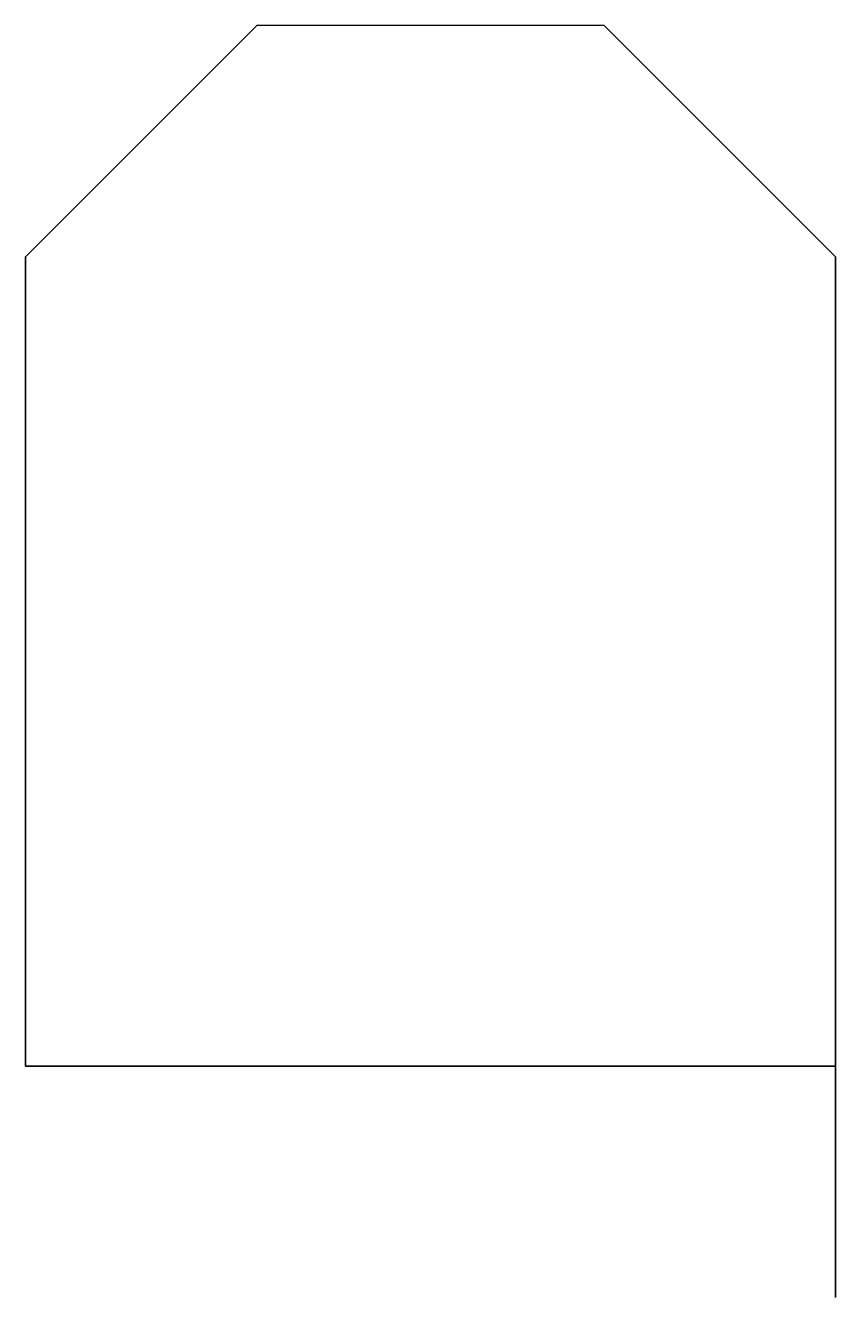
# Model space of a CAD drawing. Header units: inches. Extents: x 61.8 to 103.8, y 41.2 to 107.2.
import ezdxf

# ---------------------------------------------------------------- set-up
doc = ezdxf.new("R2010")
doc.units = ezdxf.units.IN
doc.header["$MEASUREMENT"] = 0

msp = doc.modelspace()

# ---------------------------------------------------------------- linework, layer by layer
for p, q in [((73.81, 107.221, 24), (61.81, 95.221, 24)), ((73.81, 107.221, 24), (61.81, 95.221, 24)), ((91.81, 107.221, 24), (73.81, 107.221, 24)), ((91.81, 107.221, 12), (73.81, 107.221, 12)), ((73.81, 107.221, 12), (73.81, 107.221, 24)), ((91.81, 107.221, 24), (73.81, 107.221, 24)), ((91.81, 107.221, 24), (73.81, 107.221, 24)), ((91.81, 107.221, 12), (73.81, 107.221, 12)), ((73.81, 107.221, 12), (73.81, 107.221, 24)), ((91.81, 107.221, 24), (73.81, 107.221, 24)), ((103.81, 95.221, 24), (91.81, 107.221, 24)), ((91.81, 107.221, 12), (91.81, 107.221, 24)), ((103.81, 95.221, 24), (91.81, 107.221, 24)), ((91.81, 107.221, 12), (91.81, 107.221, 24)), ((91.81, 107.221, 12), (91.81, 107.221, 24)), ((91.81, 107.221, 12), (91.81, 107.221, 24)), ((103.81, 41.221, 12), (103.81, 41.221, 51)), ((103.81, 41.221, 12), (103.81, 41.221, 51))]:
    msp.add_line(p, q)
for points, elevation in [([(103.81, 95.221), (103.81, 41.221), (103.81, 95.221), (91.81, 107.221)], 12), ([(103.81, 95.221), (91.81, 107.221)], 24)]:
    msp.add_lwpolyline(points, close=True, dxfattribs=dict(elevation=elevation))
for points in [[(103.81, 53.221, 51), (103.81, 41.221, 51), (103.81, 53.221, 51), (103.81, 53.221, 24), (103.81, 95.221, 24), (103.81, 95.221, 12), (103.81, 95.221, 24), (103.81, 53.221, 24), (61.81, 53.221, 24), (61.81, 95.221, 24), (61.81, 53.221, 24), (103.81, 53.221, 24)], [(103.81, 95.221, 24), (103.81, 53.221, 24), (103.81, 95.221, 24), (103.81, 95.221, 12)]]:
    msp.add_polyline3d(points, close=True)

doc.saveas('drawing.dxf')
